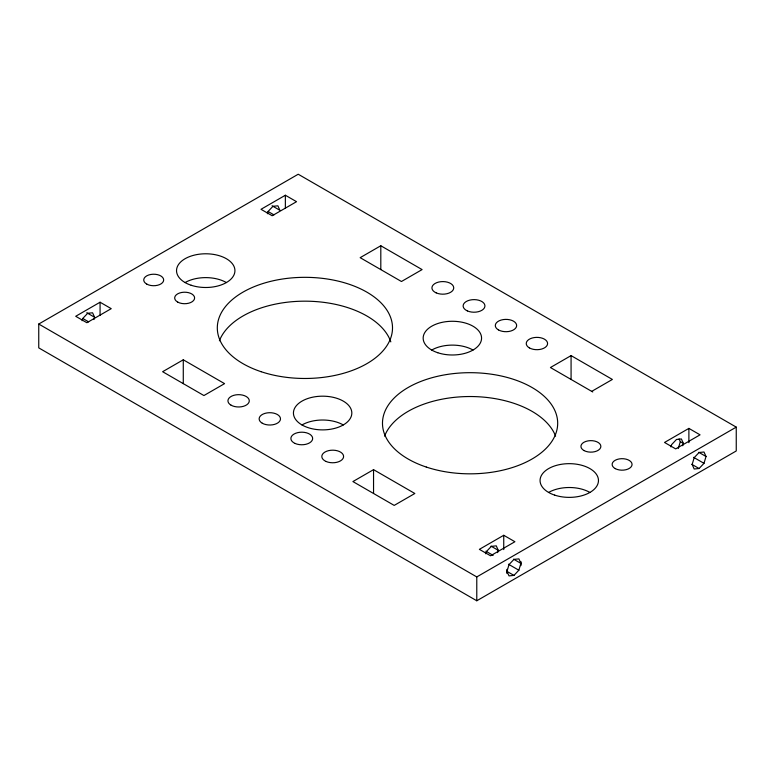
<?xml version="1.0" encoding="UTF-8"?>
<svg xmlns="http://www.w3.org/2000/svg" width="775" height="775" viewBox="0 0 775 775"><rect width="100%" height="100%" fill="white"/><g stroke="black" fill="none" stroke-linecap="round" stroke-linejoin="round"><path stroke-width="1.16" d="M507.005 571.398L507.16 569.305L507.16 573.5L507.005 571.398L508.981 564.626L513.941 559.385L518.911 558.891L520.877 563.386L520.722 565.673L520.722 561.478L520.877 563.386L518.853 570.226L513.941 575.399L509.039 575.893L506.927 571.543M82.102 320.734L82.77 318.457L87.682 313.284L92.583 312.8L94.618 317.285L93.94 319.562M267.394 213.755L268.073 211.478L272.974 206.305L277.886 205.811L279.911 210.306L272.073 205.782M485.77 553.796L486.448 551.519L491.36 546.346L496.262 545.852L498.296 550.347L497.618 552.623M670.927 446.913L671.605 444.637L676.498 439.454L681.409 438.97L683.443 443.465L682.765 445.741M678.28 448.493L680.314 441.653L679.094 438.96M703.991 463.334L706.025 456.494L703.991 452.009L699.089 452.493L694.177 457.667L692.153 464.506L694.177 469.001L699.089 468.517L703.991 463.334L693.606 457.337M38.75 324.037L298.22 174.23L736.25 427.122L736.25 450.963L476.78 600.77L38.75 347.878L38.75 324.037L476.78 576.929L736.25 427.122M100.072 302.221L75.708 316.287L86.868 322.729L111.232 308.663L100.072 302.221L100.072 315.328M285.365 195.242L261.001 209.308L272.17 215.75L296.534 201.684L285.365 195.242L285.365 208.349M183.278 359.794L162.624 371.709L203.922 395.55L224.566 383.635L183.278 359.794L183.278 383.635M380.806 245.752L360.162 257.668L401.45 281.509L422.094 269.593L380.806 245.752L380.806 269.593M373.55 469.65L352.906 481.566L394.194 505.407L414.838 493.491L373.55 469.65L373.55 493.491M591.722 391.365L612.376 379.45L571.078 355.609L550.434 367.524L592.759 391.966M503.74 535.283L479.376 549.349L490.546 555.791L514.91 541.725L503.74 535.283L503.74 549.582M688.888 428.391L664.524 442.457L675.693 448.899L700.048 434.833L688.888 428.391L688.888 442.69M680.314 441.653L683.443 443.465M698.759 452.3L706.025 456.494M268.073 211.478L273.963 214.878M691.813 464.312L699.089 468.517M520.965 563.435L513.612 559.192M86.771 312.761L94.618 317.285M491.03 546.152L498.296 550.347M82.78 318.467L88.66 321.858M485.886 551.19L493.152 555.384M508.468 564.229L518.853 570.226M506.676 571.204L513.941 575.399M571.078 355.609L571.078 379.45M476.78 576.929L476.78 600.77M301.988 424.952A29.198 16.856 0 0 0 350.833 417.396A29.198 16.856 0 0 0 315.076 396.752A29.198 16.856 0 0 0 301.988 424.952A29.198 16.856 0 0 1 343.277 424.952M219.403 340.777A87.594 50.569 0 0 1 305.873 301.175A87.594 50.569 0 0 1 390.823 341.862M384.574 436.141A87.594 50.569 0 0 1 470.086 396.529A87.594 50.569 0 0 1 555.597 436.141M548.623 492.445A29.198 16.856 0 0 1 589.92 492.445M431.723 350.048A29.198 16.856 0 0 1 473.012 350.048M185.08 282.555A29.198 16.856 0 0 1 226.377 282.555M262.27 423.218A10.676 6.161 0 0 0 280.124 420.457A10.676 6.161 0 0 0 267.055 412.91A10.676 6.161 0 0 0 262.27 423.218M231.066 405.18A10.676 6.161 0 0 0 248.92 402.419A10.676 6.161 0 0 0 235.852 394.872A10.676 6.161 0 0 0 231.066 405.18M261.117 371.7A87.594 50.569 0 0 0 392.508 327.903A87.594 50.569 0 0 0 261.117 284.105A87.594 50.569 0 0 0 261.117 371.7M295.12 443.465A10.898 6.297 0 0 0 312.567 439.309A10.898 6.297 0 0 0 297.61 432.663A10.898 6.297 0 0 0 295.12 443.465M554.667 495.118A29.198 16.856 0 0 0 598.465 480.519A29.198 16.856 0 0 0 554.667 465.92A29.198 16.856 0 0 0 554.667 495.118M426.289 467.054A87.594 50.569 0 0 0 557.68 423.257A87.594 50.569 0 0 0 426.289 379.459A87.594 50.569 0 0 0 426.289 467.054M436.18 292.873A10.898 6.297 0 0 0 453.637 288.717A10.898 6.297 0 0 0 438.669 282.061A10.898 6.297 0 0 0 436.18 292.873M467.383 310.911A10.898 6.297 0 0 0 484.84 306.755A10.898 6.297 0 0 0 469.873 300.099A10.898 6.297 0 0 0 467.383 310.911M498.432 329.898A10.676 6.161 0 0 0 516.286 327.137A10.676 6.161 0 0 0 503.217 319.591A10.676 6.161 0 0 0 498.432 329.898M326.062 461.464A10.898 6.297 0 0 0 343.509 457.298A10.898 6.297 0 0 0 328.552 450.653A10.898 6.297 0 0 0 326.062 461.464M584.088 450.595A9.968 5.754 0 0 0 600.606 447.688A9.968 5.754 0 0 0 587.993 440.888A9.968 5.754 0 0 0 584.088 450.595M191.134 285.239A29.198 16.856 0 0 0 234.932 270.64A29.198 16.856 0 0 0 191.134 256.041A29.198 16.856 0 0 0 191.134 285.239M437.768 352.732A29.198 16.856 0 0 0 481.566 338.132A29.198 16.856 0 0 0 437.768 323.533A29.198 16.856 0 0 0 437.768 352.732M146.892 284.173A9.968 5.754 0 0 0 163.409 281.277A9.968 5.754 0 0 0 150.796 274.466A9.968 5.754 0 0 0 146.892 284.173M615.292 468.633A9.968 5.754 0 0 0 631.809 465.727A9.968 5.754 0 0 0 619.196 458.926A9.968 5.754 0 0 0 615.292 468.633M177.833 302.163A9.968 5.754 0 0 0 194.351 299.266A9.968 5.754 0 0 0 181.737 292.456A9.968 5.754 0 0 0 177.833 302.163M529.373 347.888A10.676 6.161 0 0 0 547.227 345.127A10.676 6.161 0 0 0 534.159 337.58A10.676 6.161 0 0 0 529.373 347.888"/></g></svg>
